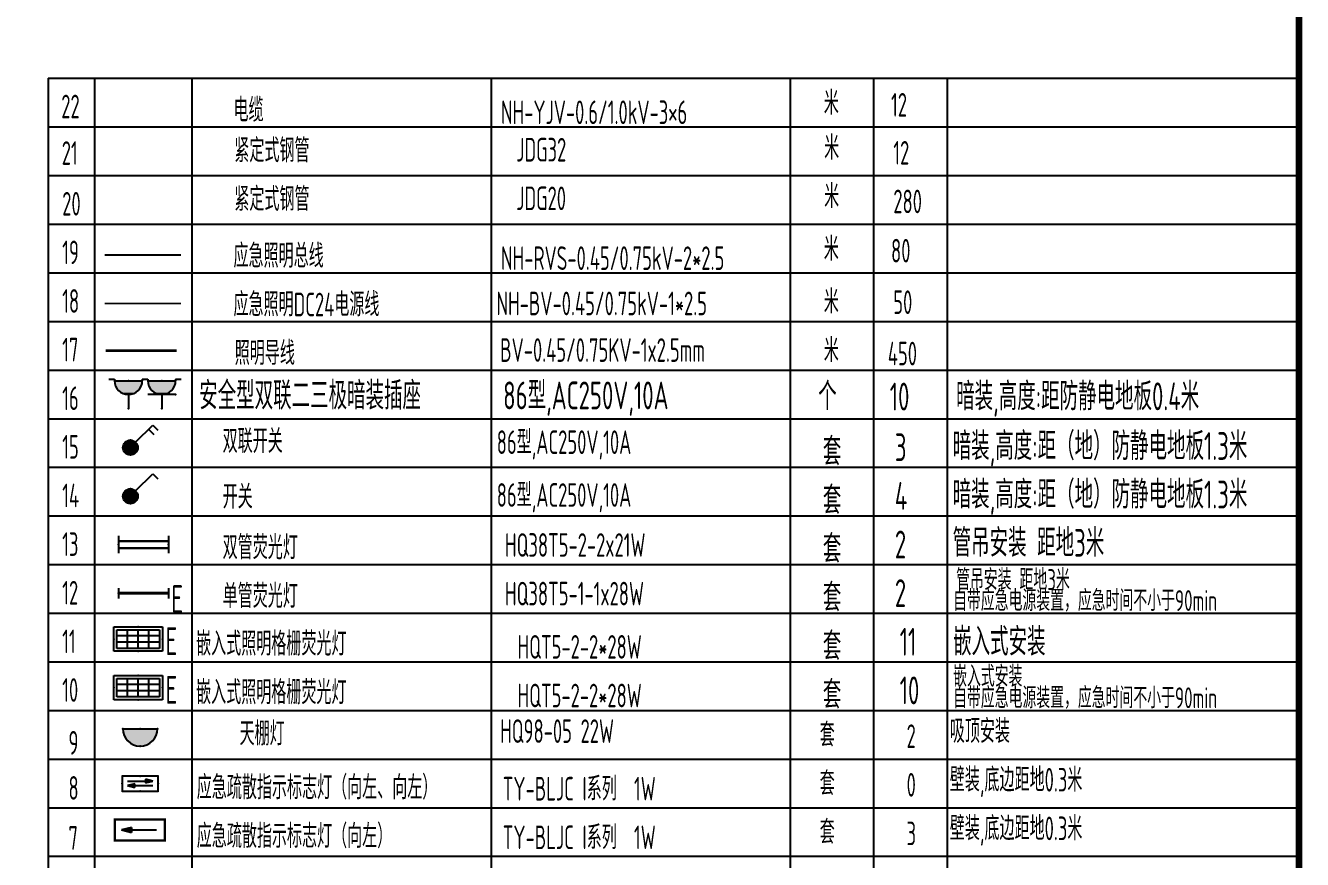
# Model space of a CAD drawing. Extents: x 5279878 to 5976284, y -275259 to -27697.
# Drawn here: x 5607020 to 5625394, y -158047 to -146041 of the extents above; entities that cross this region are included whole.
import ezdxf
from ezdxf.enums import TextEntityAlignment as Align

# ---------------------------------------------------------------- set-up
doc = ezdxf.new("R2010")
doc.units = 0
doc.header["$LTSCALE"] = 1000
doc.header["$MEASUREMENT"] = 0
doc.linetypes.add('DASH', pattern=[0.35, 0.25, -0.1])
doc.layers.get('0').update_dxf_attribs({"linetype": 'CONTINUOUS'})
for name, color, linetype in [('EQUIP-插座', 3, 'CONTINUOUS'), ('EQUIP-照明', 3, 'CONTINUOUS'), ('PUB_TEXT', 7, 'CONTINUOUS'), ('TEL_TAB', 7, 'CONTINUOUS'), ('TEL_TEXT', 7, 'CONTINUOUS'), ('TUKUANG', 4, 'CONTINUOUS'), ('WIRE-照明', 1, 'CONTINUOUS'), ('电气文字', 7, 'CONTINUOUS')]:
    doc.layers.add(name, color=color, linetype=linetype)
doc.styles.add('_TCH_LABEL', font='COMPLEX', dxfattribs={"bigfont": 'GBCBIG'})
doc.styles.add('_TEL_DIM', font='sceie.shx', dxfattribs={"width": 0.8, "height": 3.5, "bigfont": 'sceic.shx'})
doc.styles.add('sceic', font='sceie.shx', dxfattribs={"width": 0.8, "bigfont": 'sceic.shx'})
doc.styles.add('sceie', font='sceie.shx', dxfattribs={"width": 0.7, "bigfont": 'sceic.shx'})
doc.styles.get("Standard").update_dxf_attribs({"font": 'GBENOR', "bigfont": 'GBCBIG'})

# ---------------------------------------------------------------- blocks, each defined once
blk = doc.blocks.new('$equip$00002541')
blk.add_hatch(color=256).paths.add_polyline_path([(-0.24, 0.372), (-0.528, 0.3), (-0.24, 0.228)])
for p, q in [((-0.72, 0.6), (-0.72, 0)), ((0.72, 0.6), (-0.72, 0.6)), ((-0.24, 0.372), (-0.528, 0.3)), ((-0.24, 0.372), (-0.24, 0.228)), ((0.72, 0), (0.72, 0.6)), ((-0.72, 0), (0.72, 0)), ((-0.528, 0.3), (-0.24, 0.228))]:
    blk.add_line(p, q)
at = {"color": 7}
blk.add_line((-0.48, 0.3), (0.48, 0.3), dxfattribs=at)
at = {"const_width": 0.0667}
blk.add_lwpolyline([(-0.72, 0.6), (-0.72, 0), (0.72, 0), (0.72, 0.6), (-0.72, 0.6), (-0.72, 0)], dxfattribs=at)
for p in [(0, 0.6), (-0.72, 0.3), (0, 0), (0.72, 0.3)]:
    blk.add_point(p)
at = {"color": 7, "style": '_TEL_DIM', "flags": 1}
blk.add_attdef('A', text='', height=0.00002, dxfattribs=at).set_placement((0, 0), align=Align.MIDDLE_CENTER)
blk = doc.blocks.new('$equip$00001168')
blk.add_line((-0.5, 0), (0.5, 0))
blk.add_arc((0, 0), 0.5, 180, 0)
for p in [(-0.5, 0), (0, 0), (0.5, 0), (0, -0.5)]:
    blk.add_point(p)
for points in [[(0.433, -0.25), (-0.433, -0.25), (0.5, 0), (-0.5, 0)], [(0.25, -0.433), (-0.25, -0.433), (0.433, -0.25), (-0.433, -0.25)], [(0, -0.5), (0, -0.5), (0.25, -0.433), (-0.25, -0.433)]]:
    blk.add_solid(points)
at = {"flags": 9}
blk.add_attdef('A', (0, 0), '', height=0.00002, dxfattribs=at)
blk = doc.blocks.new('$equip$00002194')
for p, q in [((-1.2, -0.6), (-1.2, 0.6)), ((-1.2, 0.6), (1.2, 0.6)), ((-1.062, 0.462), (1.062, 0.462)), ((-1.062, -0.462), (-1.062, 0.462)), ((1.062, 0.154), (-1.062, 0.154)), ((-0.531, -0.462), (-0.531, 0.462)), ((0, -0.462), (0, 0.462)), ((0.531, -0.462), (0.531, 0.462)), ((1.062, 0.462), (1.062, -0.462)), ((1.2, 0.6), (1.2, -0.6)), ((1.2, -0.6), (-1.2, -0.6)), ((1.062, -0.154), (-1.062, -0.154)), ((1.062, -0.462), (-1.062, -0.462))]:
    blk.add_line(p, q)
for p in [(-1.2, 0), (0, 0.6), (1.2, 0), (0, -0.6)]:
    blk.add_point(p)
at = {"layer": 'TEL_TEXT', "style": '_TEL_DIM', "flags": 1}
blk.add_attdef('A', text='', height=0.00002, dxfattribs=at).set_placement((0, 0), align=Align.MIDDLE_CENTER)
blk = doc.blocks.new('$equip$00001963')
for p, q in [((0.147, 0.356), (0.625, 0.833)), ((0.512, 0.72), (0.653, 0.579)), ((0.625, 0.833), (0.766, 0.692))]:
    blk.add_line(p, q)
blk.add_circle((0, 0.208), 0.208)
for p in [(0, 0.417), (-0.208, 0.208), (0, 0), (0.208, 0.208)]:
    blk.add_point(p)
for points in [[(-0.104, 0.389), (0.104, 0.389), (-0.18, 0.313), (0.18, 0.313)], [(0, 0.417), (0, 0.417), (-0.104, 0.389), (0.104, 0.389)], [(-0.18, 0.313), (0.18, 0.313), (-0.208, 0.208), (0.208, 0.208)], [(-0.18, 0.104), (0.18, 0.104), (-0.208, 0.208), (0.208, 0.208)], [(-0.104, 0.028), (0.104, 0.028), (-0.18, 0.104), (0.18, 0.104)], [(0, 0), (0, 0), (-0.104, 0.028), (0.104, 0.028)]]:
    blk.add_solid(points)
at = {"layer": 'TEL_TEXT', "style": '_TEL_DIM', "flags": 1}
blk.add_attdef('A', text='', height=0.00002, dxfattribs=at).set_placement((0, 0), align=Align.MIDDLE_CENTER)
blk = doc.blocks.new('$equip$00001962')
for p, q in [((0.147, 0.356), (0.625, 0.833)), ((0.625, 0.833), (0.766, 0.692))]:
    blk.add_line(p, q)
blk.add_circle((0, 0.208), 0.208)
for p in [(0, 0.417), (-0.208, 0.208), (0, 0), (0.208, 0.208)]:
    blk.add_point(p)
for points in [[(-0.104, 0.389), (0.104, 0.389), (-0.18, 0.313), (0.18, 0.313)], [(0, 0.417), (0, 0.417), (-0.104, 0.389), (0.104, 0.389)], [(-0.18, 0.313), (0.18, 0.313), (-0.208, 0.208), (0.208, 0.208)], [(-0.18, 0.104), (0.18, 0.104), (-0.208, 0.208), (0.208, 0.208)], [(-0.104, 0.028), (0.104, 0.028), (-0.18, 0.104), (0.18, 0.104)], [(0, 0), (0, 0), (-0.104, 0.028), (0.104, 0.028)]]:
    blk.add_solid(points)
at = {"layer": 'TEL_TEXT', "style": '_TEL_DIM', "flags": 1}
blk.add_attdef('A', text='', height=0.00002, dxfattribs=at).set_placement((0, 0), align=Align.MIDDLE_CENTER)
blk = doc.blocks.new('$equip$00001245')
for p, q in [((-0.7, 1.05), (-0.5, 1.05)), ((-0.5, 1.05), (-0.5, 1)), ((-0.5, 1), (0.5, 1)), ((0.499, 1.05), (0.699, 1.05)), ((0.5, 1.05), (0.5, 1)), ((0.699, 1.05), (0.699, 1)), ((0.699, 1), (1.699, 1)), ((1.699, 1.05), (1.899, 1.05)), ((1.699, 1.05), (1.699, 1)), ((0, 0.5), (0, 0)), ((1.699, 0.5), (0.699, 0.5)), ((1.199, 0.5), (1.199, 0))]:
    blk.add_line(p, q)
for centre in [(0, 1), (1.199, 1)]:
    blk.add_arc(centre, 0.5, 180, 0)
for points in [[(0.433, 0.75), (-0.433, 0.75), (0.5, 1), (-0.5, 1)], [(1.633, 0.75), (0.766, 0.75), (1.699, 1), (0.699, 1)], [(0.25, 0.567), (-0.25, 0.567), (0.433, 0.75), (-0.433, 0.75)], [(0, 0.5), (0, 0.5), (0.25, 0.567), (-0.25, 0.567)], [(1.45, 0.567), (0.95, 0.567), (1.633, 0.75), (0.766, 0.75)], [(1.199, 0.5), (1.199, 0.5), (1.45, 0.567), (0.95, 0.567)]]:
    blk.add_solid(points)
at = {"layer": 'EQUIP-照明'}
for p in [(0, 1), (1.199, 1), (0, 0.5), (1.699, 0.5), (0, 0), (1.199, 0)]:
    blk.add_point(p, dxfattribs=at)
at = {"layer": 'EQUIP-照明', "style": '_TCH_LABEL', "flags": 9}
blk.add_attdef('A', (0, 0), '', height=0.00002, dxfattribs=at)
blk = doc.blocks.new('$equip$00002542')
h = blk.add_hatch(color=256)
h.paths.add_polyline_path([(-0.215, 0.29), (-0.503, 0.218), (-0.215, 0.218)])
h.paths.add_polyline_path([(-0.215, 0.218), (-0.503, 0.218), (-0.215, 0.146)])
h.paths.add_polyline_path([(0.215, 0.472), (0.215, 0.328), (0.503, 0.4)])
for p, q in [((-0.72, 0.6), (-0.72, 0)), ((0.72, 0.6), (-0.72, 0.6)), ((0.72, 0), (0.72, 0.6)), ((-0.72, 0), (0.72, 0)), ((-0.215, 0.29), (-0.503, 0.218)), ((-0.503, 0.218), (-0.215, 0.146)), ((-0.215, 0.146), (-0.215, 0.29)), ((0.215, 0.472), (0.215, 0.328)), ((0.503, 0.4), (0.215, 0.472)), ((0.215, 0.328), (0.503, 0.4))]:
    blk.add_line(p, q)
at = {"color": 7}
for p, q in [((-0.505, 0.4), (0.455, 0.4)), ((-0.503, 0.218), (0.505, 0.218))]:
    blk.add_line(p, q, dxfattribs=at)
at = {"const_width": 0.0667}
blk.add_lwpolyline([(-0.72, 0.6), (-0.72, 0), (0.72, 0), (0.72, 0.6), (-0.72, 0.6), (-0.72, 0)], dxfattribs=at)
for p in [(0, 0.6), (-0.72, 0.3), (0, 0), (0.72, 0.3)]:
    blk.add_point(p)
at = {"color": 7, "style": '_TEL_DIM', "flags": 1}
blk.add_attdef('A', text='', height=0.00002, dxfattribs=at).set_placement((0, 0), align=Align.MIDDLE_CENTER)
blk = doc.blocks.new('$equip$00001160')
for p, q in [((-1.2, 0.417), (-1.2, -0.417)), ((-1.2, 0.167), (1.2, 0.167)), ((1.2, 0.417), (1.2, -0.417)), ((-1.2, -0.167), (1.2, -0.167))]:
    blk.add_line(p, q)
at = {"const_width": 0.1}
for points in [[(-1.2, 0.167), (1.2, 0.167)], [(-1.2, -0.167), (1.2, -0.167)]]:
    blk.add_lwpolyline(points, dxfattribs=at)
at = {"layer": 'EQUIP-照明'}
for p in [(-1.2, 0), (0, 0.167), (1.2, 0), (0, -0.167)]:
    blk.add_point(p, dxfattribs=at)
at = {"layer": 'EQUIP-照明', "flags": 9}
blk.add_attdef('A', (0, 0), '', height=0.00002, dxfattribs=at)
blk = doc.blocks.new('$equip$00001159')
for p, q in [((-1.2, 0.25), (-1.2, -0.25)), ((-1.2, 0), (1.2, 0)), ((1.2, 0.25), (1.2, -0.25))]:
    blk.add_line(p, q)
at = {"const_width": 0.14}
blk.add_lwpolyline([(-1.2, 0), (1.2, 0)], dxfattribs=at)
at = {"layer": 'EQUIP-照明'}
for p in [(-1.2, 0), (0, 0), (1.2, 0)]:
    blk.add_point(p, dxfattribs=at)
at = {"layer": 'EQUIP-照明', "flags": 9}
blk.add_attdef('A', (0, 0), '', height=0.00002, dxfattribs=at)

msp = doc.modelspace()

# ---------------------------------------------------------------- linework, layer by layer
at = {"layer": 'TEL_TAB', "color": 0, "linetype": 'ByBlock'}
for p, q in [((5607344.9, -146801.3), (5607344.4, -161632)), ((5613721, -146801.3), (5613721, -161632)), ((5618021, -146801.3), (5618021, -161632)), ((5619221, -146801.3), (5619221, -161632)), ((5620283.4, -146801.3), (5620283.5, -163032))]:
    msp.add_line(p, q, dxfattribs=at)
for points in [[(5607344.4, -146801.3), (5625327.9, -146801.3)], [(5608012.9, -146801.3), (5608012.9, -161632)], [(5609412.9, -146801.3), (5609412.9, -161632)], [(5607344.4, -147501.3), (5625327.9, -147501.3)], [(5607344.3, -148201.3), (5625327.9, -148201.3)], [(5607344.3, -148901.3), (5625327.9, -148901.3)], [(5607344.3, -149601.3), (5625327.9, -149601.3)], [(5607344.3, -150301.3), (5625327.9, -150301.3)], [(5607344.3, -151001.3), (5625327.9, -151001.3)], [(5607344.3, -151701.3), (5625327.9, -151701.3)], [(5607344.3, -152401.3), (5625327.9, -152401.3)], [(5607344.3, -153101.3), (5625327.9, -153101.3)], [(5607344.3, -153801.3), (5625327.9, -153801.3)], [(5607344.3, -154501.3), (5625327.9, -154501.3)], [(5607344.3, -155201.3), (5625327.9, -155201.3)], [(5607344.3, -155901.3), (5625327.9, -155901.3)], [(5607344.3, -156601.3), (5625327.9, -156601.3)], [(5607344.3, -157301.3), (5625327.9, -157301.3)], [(5607344.3, -158001.3), (5625327.9, -158001.3)]]:
    msp.add_lwpolyline(points, dxfattribs=at)
at = {"layer": 'TEL_TAB', "color": 0, "linetype": 'ByBlock', "const_width": 35}
msp.add_lwpolyline([(5608173.1, -150722.5), (5609196.7, -150722.5)], dxfattribs=at)
at = {"layer": 'TUKUANG', "const_width": 100}
msp.add_lwpolyline([(5569444.4, -169032), (5625344.4, -169032), (5625344.4, -129032), (5569444.4, -129032)], close=True, dxfattribs=at)
at = {"layer": 'WIRE-照明', "linetype": 'DASH', "const_width": 26.4}
for points in [[(5608158.2, -149343.9), (5609259.1, -149343.9)], [(5608158.2, -150043.9), (5609259.1, -150043.9)]]:
    msp.add_lwpolyline(points, dxfattribs=at)

# ---------------------------------------------------------------- block references
at = {"layer": 'EQUIP-插座', "xscale": 400, "yscale": 400, "zscale": 400}
msp.add_blockref('$equip$00001245', (5608500.4, -151554.3), dxfattribs=at)
at = {"layer": 'EQUIP-照明', "color": 0}
for name, p, xscale, yscale, zscale in [('$equip$00001160', (5608717.8, -153514), 300, 300, 300), ('$equip$00001159', (5608717.8, -154214), 300, 300, 300), ('$equip$00002194', (5608640.6, -154873.3), 290, 290, 290), ('$equip$00002194', (5608640.6, -155573.3), 290, 290, 290)]:
    msp.add_blockref(name, p, dxfattribs=dict(at, xscale=xscale, yscale=yscale, zscale=zscale))
at = {"layer": 'EQUIP-照明', "color": 2, "xscale": 360, "yscale": 360, "zscale": 360}
msp.add_blockref('$equip$00002542', (5608670.1, -157061.9), dxfattribs=at)
at = {"layer": 'TEL_TAB', "color": 0, "xscale": 512.949565895526, "yscale": 512.949565895526, "zscale": 512.949565895526}
for name, p in [('$equip$00001963', (5608529, -152223.6, 0)), ('$equip$00001962', (5608529, -152923.6, 0))]:
    msp.add_blockref(name, p, dxfattribs=at)
at = {"layer": 'TEL_TAB', "color": 0, "linetype": 'ByBlock', "xscale": 500, "yscale": 500, "zscale": 500}
for name, p in [('$equip$00001168', (5608668.6, -156164.2)), ('$equip$00002541', (5608664.9, -157772.1))]:
    msp.add_blockref(name, p, dxfattribs=at)

# ---------------------------------------------------------------- texts
at = {"layer": 'PUB_TEXT', "style": 'sceie', "width": 0.7}
for s, height, p in [('暗装,高度:距防静电地板0.4米', 400, (5620410.6, -151579.3)), ('暗装,高度:距（地）防静电地板1.3米', 400, (5620360.7, -152294.9)), ('暗装,高度:距（地）防静电地板1.3米', 400, (5620360.7, -152993.1)), ('管吊安装 距地3米', 400, (5620360.7, -153688.6)), ('管吊安装 距地3米', 300, (5620411, -154167.8)), ('自带应急电源装置，应急时间不小于90min', 300, (5620367.3, -154469.2)), ('嵌入式安装', 400, (5620367.3, -155110.6)), ('嵌入式安装', 300, (5620367.3, -155558.7)), ('自带应急电源装置，应急时间不小于90min', 300, (5620367.3, -155869.2))]:
    msp.add_text(s, height=height, dxfattribs=at).set_placement(p)
at = {"layer": 'TEL_TAB', "color": 0, "linetype": 'ByBlock', "style": 'sceic', "width": 0.67}
for s, p in [('米', (5618506, -147325)), ('22', (5607534, -147376.8)), ('电缆', (5610012.2, -147426.9)), ('NH-YJV-0.6/1.0kV-3×6 ', (5613861.6, -147460.1)), ('12', (5619474.3, -147352.6)), ('21', (5607541.1, -148046.8)), ('紧定式钢管', (5610024.5, -148009.3)), ('JDG32', (5614082.1, -147999)), ('米', (5618511.6, -147970.3)), ('12', (5619507, -148043.5)), ('20', (5607547.8, -148776.8)), ('紧定式钢管', (5610024.5, -148709.3)), ('JDG20', (5614082.1, -148699)), ('米', (5618511.6, -148670.3)), ('280', (5619507, -148743.5)), ('19', (5607547.8, -149476.8)), ('应急照明总线', (5610012.2, -149526.9)), ('米', (5618506, -149425)), ('80', (5619474.3, -149452.6)), ('NH-RVS-0.45/0.75kV-2*2.5', (5613861.6, -149560.1)), ('18', (5607547.8, -150176.8)), ('应急照明DC24电源线', (5610012.2, -150226.9)), ('NH-BV-0.45/0.75kV-1*2.5 ', (5613796.2, -150212.2)), ('米', (5618506, -150186.9)), ('50', (5619506, -150194.2)), ('17', (5607547.8, -150876.8)), ('照明导线', (5610030.5, -150926.9)), ('BV-0.45/0.75KV-1x2.5mm ', (5613849.1, -150882.8)), ('米', (5618506, -150886.9)), ('450', (5619427.8, -150933.4)), ('16', (5607547.8, -151576.7)), ('15', (5607547.8, -152276.7)), ('双联开关', (5609856.1, -152194.8)), ('86型,AC250V,10A', (5613800.3, -152209.2)), ('14', (5607547.8, -152976.7)), ('开关', (5609856.1, -152995.3)), ('86型,AC250V,10A', (5613800.3, -152969.8)), ('13', (5607547.8, -153676.7)), ('双管荧光灯', (5609856.1, -153724.5)), ('HQ38T5-2-2x21W', (5613918.5, -153689.3)), ('12', (5607547.8, -154376.7)), ('单管荧光灯', (5609856.1, -154424.5)), ('HQ38T5-1-1x28W', (5613918.5, -154389.3)), ('11', (5607547.8, -155076.7)), ('嵌入式照明格栅荧光灯', (5609474, -155111.2)), (' HQT5-2-2*28W', (5613976.1, -155156.1)), ('10', (5607547.8, -155776.7)), ('嵌入式照明格栅荧光灯', (5609474, -155811.2)), (' HQT5-2-2*28W', (5613976.1, -155856.1)), ('吸顶安装', (5620319.5, -156369)), ('天棚灯', (5610099.2, -156404.1)), ('HQ98-05 22W', (5613849.2, -156368.4)), ('套', (5618448.3, -156421.8)), ('2', (5619697.8, -156441.8)), ('9', (5607637.8, -156536.7)), ('壁装,底边距地0.3米', (5620319.5, -157069)), ('8', (5607637.8, -157186.7)), ('应急疏散指示标志灯（向左、向左）', (5609483.6, -157179.6)), ('TY-BLJC I系列  1W ', (5613887.5, -157197.8)), ('套', (5618448.3, -157121.8)), ('0', (5619697.8, -157141.8)), ('套', (5618448.3, -157821.8)), ('壁装,底边距地0.3米', (5620319.5, -157769)), ('7', (5607637.8, -157906.7)), ('应急疏散指示标志灯（向左）', (5609483.6, -157879.6)), ('TY-BLJC I系列  1W ', (5613887.5, -157897.8)), ('3', (5619697.8, -157841.8))]:
    msp.add_text(s, height=340, dxfattribs=at).set_placement(p)
at = {"layer": 'TEL_TAB', "style": 'sceie', "width": 0.7}
for s, p in [('安全型双联二三极暗装插座', (5609518.7, -151568.7)), ('86型,AC250V,10A', (5613892.2, -151566.2)), ('个', (5618426, -151578.2)), ('10', (5619455.8, -151583.2)), ('套', (5618492.2, -152373.9)), ('3', (5619528.7, -152312.5)), ('套', (5618492.2, -153073.9)), ('4', (5619528.7, -153012.5)), ('套', (5618492.2, -153773.9)), ('2', (5619528.7, -153712.5)), ('套', (5618492.2, -154473.9)), ('2', (5619528.7, -154412.5)), ('套', (5618492.2, -155173.9)), ('11', (5619598.7, -155112.5)), ('套', (5618492.2, -155873.9)), ('10', (5619598.7, -155812.5))]:
    msp.add_text(s, height=400, dxfattribs=at).set_placement(p)
at = {"layer": '电气文字', "style": 'sceie', "width": 0.7}
for p in [(5609117.1, -154498.4), (5609033.1, -155105.2), (5609033.1, -155805.2)]:
    msp.add_text('E', height=400, dxfattribs=at).set_placement(p)

doc.saveas('drawing.dxf')
